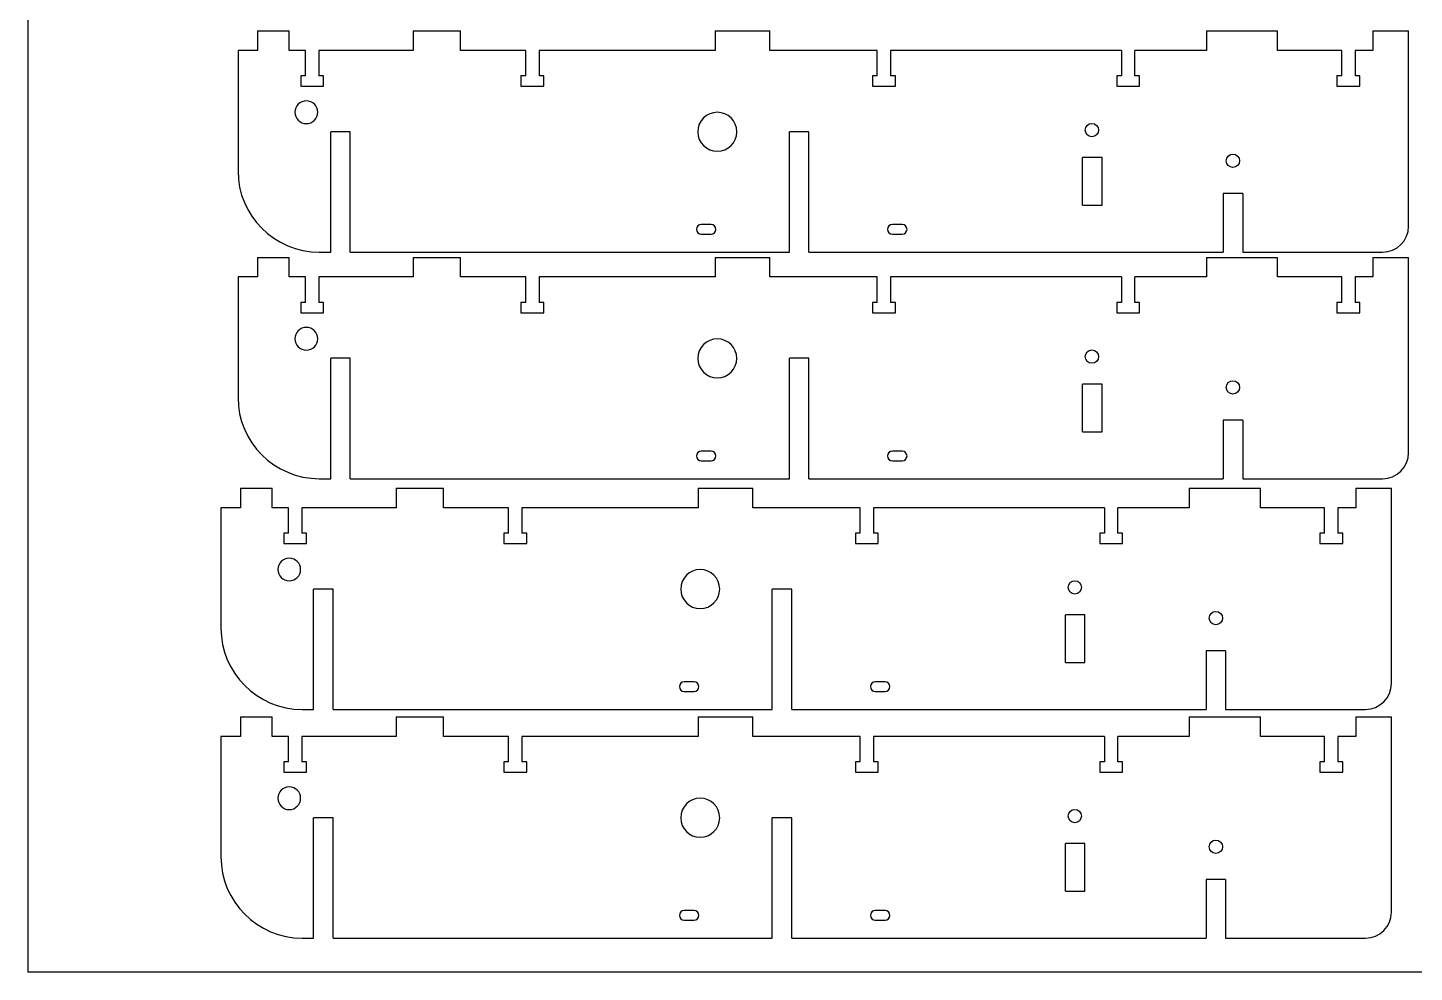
# Model space of a CAD drawing. Header units: millimetres. Extents: x -2614 to 1371, y 670 to 4202.
# Drawn here: x -1257.1 to -830.8, y 3439.8 to 3730.2 of the extents above; entities that cross this region are included whole.
import ezdxf

# ---------------------------------------------------------------- set-up
doc = ezdxf.new("R2010")
doc.units = ezdxf.units.MM
doc.layers.get('0').update_dxf_attribs({"lineweight": 70})

msp = doc.modelspace()

# ---------------------------------------------------------------- linework, layer by layer
at = {"color": 7, "lineweight": -3}
for p, q in [((-1257.06, 4201.8), (-1257.06, 3439.8)), ((-1186.42, 3729.22), (-1176.67, 3729.22)), ((-1186.42, 3729.22), (-1186.42, 3723.22)), ((-1176.67, 3723.22), (-1176.67, 3729.22)), ((-1138.57, 3729.22), (-1138.57, 3723.22)), ((-1138.57, 3729.22), (-1123.98, 3729.22)), ((-1123.98, 3723.22), (-1123.98, 3729.22)), ((-1045.7, 3729.22), (-1045.7, 3723.22)), ((-1045.7, 3729.22), (-1028.96, 3729.22)), ((-1028.96, 3723.22), (-1028.96, 3729.22)), ((-894.73, 3729.22), (-894.73, 3723.22)), ((-894.73, 3729.22), (-872.87, 3729.22)), ((-872.87, 3723.22), (-872.87, 3729.22)), ((-843.58, 3729.22), (-832.58, 3729.22)), ((-843.58, 3729.22), (-843.58, 3723.22)), ((-832.59, 3669.2), (-832.58, 3729.22)), ((-1186.42, 3723.22), (-1192.42, 3723.22)), ((-1192.42, 3723.22), (-1192.42, 3686.2)), ((-1171.67, 3723.22), (-1176.67, 3723.22)), ((-1171.67, 3715.42), (-1171.67, 3723.22)), ((-1138.57, 3723.22), (-1167.57, 3723.22)), ((-1167.57, 3723.22), (-1167.57, 3715.42)), ((-1103.98, 3723.22), (-1123.98, 3723.22)), ((-1103.98, 3715.42), (-1103.98, 3723.22)), ((-1099.88, 3723.22), (-1099.88, 3715.42)), ((-1045.7, 3723.22), (-1099.88, 3723.22)), ((-995.9, 3723.22), (-1028.96, 3723.22)), ((-995.9, 3715.42), (-995.9, 3723.22)), ((-920.8, 3723.22), (-991.8, 3723.22)), ((-991.8, 3723.22), (-991.8, 3715.42)), ((-920.8, 3723.22), (-920.8, 3715.42)), ((-916.7, 3715.42), (-916.7, 3723.22)), ((-894.73, 3723.22), (-916.7, 3723.22)), ((-853.14, 3723.22), (-872.87, 3723.22)), ((-853.14, 3715.42), (-853.14, 3723.22)), ((-843.58, 3723.22), (-849.04, 3723.22)), ((-849.04, 3723.22), (-849.04, 3715.42)), ((-1173.12, 3715.42), (-1173.12, 3712.22)), ((-1171.67, 3715.42), (-1173.12, 3715.42)), ((-1166.12, 3715.42), (-1167.57, 3715.42)), ((-1166.12, 3712.22), (-1166.12, 3715.42)), ((-1105.43, 3715.42), (-1105.43, 3712.22)), ((-1103.98, 3715.42), (-1105.43, 3715.42)), ((-1098.43, 3715.42), (-1099.88, 3715.42)), ((-1098.43, 3712.22), (-1098.43, 3715.42)), ((-995.9, 3715.42), (-997.35, 3715.42)), ((-997.35, 3715.42), (-997.35, 3712.22)), ((-990.35, 3715.42), (-991.8, 3715.42)), ((-990.35, 3712.22), (-990.35, 3715.42)), ((-922.25, 3715.42), (-922.25, 3712.22)), ((-920.8, 3715.42), (-922.25, 3715.42)), ((-915.25, 3715.42), (-916.7, 3715.42)), ((-915.25, 3712.22), (-915.25, 3715.42)), ((-854.59, 3715.42), (-854.59, 3712.22)), ((-853.14, 3715.42), (-854.59, 3715.42)), ((-847.59, 3715.42), (-849.04, 3715.42)), ((-847.59, 3712.22), (-847.59, 3715.42)), ((-1173.12, 3712.22), (-1166.12, 3712.22)), ((-1105.43, 3712.22), (-1098.43, 3712.22)), ((-997.35, 3712.22), (-990.35, 3712.22)), ((-922.25, 3712.22), (-915.25, 3712.22)), ((-854.59, 3712.22), (-847.59, 3712.22)), ((-1163.92, 3661.2), (-1163.92, 3698.22)), ((-1157.92, 3698.22), (-1163.92, 3698.22)), ((-1157.92, 3661.2), (-1157.92, 3698.22)), ((-1022.92, 3661.2), (-1022.92, 3698.22)), ((-1016.92, 3698.22), (-1022.92, 3698.22)), ((-1016.92, 3661.2), (-1016.92, 3698.22)), ((-932.82, 3675.64), (-932.82, 3690.31)), ((-926.82, 3690.31), (-932.82, 3690.31)), ((-926.82, 3675.64), (-926.82, 3690.31)), ((-889.57, 3679.23), (-889.57, 3661.2)), ((-883.57, 3679.23), (-889.57, 3679.23)), ((-883.57, 3679.23), (-883.57, 3661.2)), ((-932.82, 3675.64), (-926.82, 3675.64)), ((-1047, 3669.7), (-1050, 3669.7)), ((-1050, 3666.7), (-1047, 3666.7)), ((-988.26, 3669.7), (-991.26, 3669.7)), ((-991.26, 3666.7), (-988.26, 3666.7)), ((-1186.42, 3659.56), (-1176.67, 3659.56)), ((-1186.42, 3659.56), (-1186.42, 3653.56)), ((-1176.67, 3653.56), (-1176.67, 3659.56)), ((-1167.42, 3661.2), (-1163.92, 3661.2)), ((-1157.92, 3661.2), (-1022.92, 3661.2)), ((-1138.57, 3659.56), (-1138.57, 3653.56)), ((-1138.57, 3659.56), (-1123.98, 3659.56)), ((-1123.98, 3653.56), (-1123.98, 3659.56)), ((-1045.7, 3659.56), (-1045.7, 3653.56)), ((-1045.7, 3659.56), (-1028.96, 3659.56)), ((-1028.96, 3653.56), (-1028.96, 3659.56)), ((-1016.92, 3661.2), (-889.57, 3661.2)), ((-894.73, 3659.56), (-894.73, 3653.56)), ((-894.73, 3659.56), (-872.87, 3659.56)), ((-883.57, 3661.2), (-840.59, 3661.2)), ((-872.87, 3653.56), (-872.87, 3659.56)), ((-843.58, 3659.56), (-832.58, 3659.56)), ((-843.58, 3659.56), (-843.58, 3653.56)), ((-832.59, 3599.54), (-832.58, 3659.56)), ((-1186.42, 3653.56), (-1192.42, 3653.56)), ((-1192.42, 3653.56), (-1192.42, 3616.54)), ((-1171.67, 3653.56), (-1176.67, 3653.56)), ((-1171.67, 3645.76), (-1171.67, 3653.56)), ((-1138.57, 3653.56), (-1167.57, 3653.56)), ((-1167.57, 3653.56), (-1167.57, 3645.76)), ((-1103.98, 3653.56), (-1123.98, 3653.56)), ((-1103.98, 3645.76), (-1103.98, 3653.56)), ((-1099.88, 3653.56), (-1099.88, 3645.76)), ((-1045.7, 3653.56), (-1099.88, 3653.56)), ((-995.9, 3653.56), (-1028.96, 3653.56)), ((-995.9, 3645.76), (-995.9, 3653.56)), ((-920.8, 3653.56), (-991.8, 3653.56)), ((-991.8, 3653.56), (-991.8, 3645.76)), ((-920.8, 3653.56), (-920.8, 3645.76)), ((-916.7, 3645.76), (-916.7, 3653.56)), ((-894.73, 3653.56), (-916.7, 3653.56)), ((-853.14, 3653.56), (-872.87, 3653.56)), ((-853.14, 3645.76), (-853.14, 3653.56)), ((-843.58, 3653.56), (-849.04, 3653.56)), ((-849.04, 3653.56), (-849.04, 3645.76)), ((-1173.12, 3645.76), (-1173.12, 3642.56)), ((-1171.67, 3645.76), (-1173.12, 3645.76)), ((-1166.12, 3645.76), (-1167.57, 3645.76)), ((-1166.12, 3642.56), (-1166.12, 3645.76)), ((-1105.43, 3645.76), (-1105.43, 3642.56)), ((-1103.98, 3645.76), (-1105.43, 3645.76)), ((-1098.43, 3645.76), (-1099.88, 3645.76)), ((-1098.43, 3642.56), (-1098.43, 3645.76)), ((-995.9, 3645.76), (-997.35, 3645.76)), ((-997.35, 3645.76), (-997.35, 3642.56)), ((-990.35, 3645.76), (-991.8, 3645.76)), ((-990.35, 3642.56), (-990.35, 3645.76)), ((-922.25, 3645.76), (-922.25, 3642.56)), ((-920.8, 3645.76), (-922.25, 3645.76)), ((-915.25, 3645.76), (-916.7, 3645.76)), ((-915.25, 3642.56), (-915.25, 3645.76)), ((-854.59, 3645.76), (-854.59, 3642.56)), ((-853.14, 3645.76), (-854.59, 3645.76)), ((-847.59, 3645.76), (-849.04, 3645.76)), ((-847.59, 3642.56), (-847.59, 3645.76)), ((-1173.12, 3642.56), (-1166.12, 3642.56)), ((-1105.43, 3642.56), (-1098.43, 3642.56)), ((-997.35, 3642.56), (-990.35, 3642.56)), ((-922.25, 3642.56), (-915.25, 3642.56)), ((-854.59, 3642.56), (-847.59, 3642.56)), ((-1163.92, 3591.54), (-1163.92, 3628.56)), ((-1157.92, 3628.56), (-1163.92, 3628.56)), ((-1157.92, 3591.54), (-1157.92, 3628.56)), ((-1022.92, 3591.54), (-1022.92, 3628.56)), ((-1016.92, 3628.56), (-1022.92, 3628.56)), ((-1016.92, 3591.54), (-1016.92, 3628.56)), ((-932.82, 3605.98), (-932.82, 3620.65)), ((-926.82, 3620.65), (-932.82, 3620.65)), ((-926.82, 3605.98), (-926.82, 3620.65)), ((-932.82, 3605.98), (-926.82, 3605.98)), ((-889.57, 3609.57), (-889.57, 3591.54)), ((-883.57, 3609.57), (-889.57, 3609.57)), ((-883.57, 3609.57), (-883.57, 3591.54)), ((-1047, 3600.04), (-1050, 3600.04)), ((-988.26, 3600.04), (-991.26, 3600.04)), ((-1050, 3597.04), (-1047, 3597.04)), ((-991.26, 3597.04), (-988.26, 3597.04)), ((-1167.42, 3591.54), (-1163.92, 3591.54)), ((-1157.92, 3591.54), (-1022.92, 3591.54)), ((-1016.92, 3591.54), (-889.57, 3591.54)), ((-883.57, 3591.54), (-840.59, 3591.54)), ((-1191.67, 3588.63), (-1181.92, 3588.63)), ((-1191.67, 3588.63), (-1191.67, 3582.63)), ((-1181.92, 3582.63), (-1181.92, 3588.63)), ((-1143.82, 3588.63), (-1143.82, 3582.63)), ((-1143.82, 3588.63), (-1129.23, 3588.63)), ((-1129.23, 3582.63), (-1129.23, 3588.63)), ((-1050.95, 3588.63), (-1050.95, 3582.63)), ((-1050.95, 3588.63), (-1034.21, 3588.63)), ((-1034.21, 3582.63), (-1034.21, 3588.63)), ((-899.98, 3588.63), (-899.98, 3582.63)), ((-899.98, 3588.63), (-878.12, 3588.63)), ((-878.12, 3582.63), (-878.12, 3588.63)), ((-848.83, 3588.63), (-837.83, 3588.63)), ((-848.83, 3588.63), (-848.83, 3582.63)), ((-837.84, 3528.61), (-837.83, 3588.63)), ((-1191.67, 3582.63), (-1197.67, 3582.63)), ((-1197.67, 3582.63), (-1197.67, 3545.61)), ((-1176.92, 3582.63), (-1181.92, 3582.63)), ((-1176.92, 3574.83), (-1176.92, 3582.63)), ((-1143.82, 3582.63), (-1172.82, 3582.63)), ((-1172.82, 3582.63), (-1172.82, 3574.83)), ((-1109.23, 3582.63), (-1129.23, 3582.63)), ((-1109.23, 3574.83), (-1109.23, 3582.63)), ((-1105.13, 3582.63), (-1105.13, 3574.83)), ((-1050.95, 3582.63), (-1105.13, 3582.63)), ((-1001.15, 3582.63), (-1034.21, 3582.63)), ((-1001.15, 3574.83), (-1001.15, 3582.63)), ((-926.05, 3582.63), (-997.05, 3582.63)), ((-997.05, 3582.63), (-997.05, 3574.83)), ((-926.05, 3582.63), (-926.05, 3574.83)), ((-921.95, 3574.83), (-921.95, 3582.63)), ((-899.98, 3582.63), (-921.95, 3582.63)), ((-858.39, 3582.63), (-878.12, 3582.63)), ((-858.39, 3574.83), (-858.39, 3582.63)), ((-848.83, 3582.63), (-854.29, 3582.63)), ((-854.29, 3582.63), (-854.29, 3574.83)), ((-1178.37, 3574.83), (-1178.37, 3571.63)), ((-1176.92, 3574.83), (-1178.37, 3574.83)), ((-1171.37, 3574.83), (-1172.82, 3574.83)), ((-1171.37, 3571.63), (-1171.37, 3574.83)), ((-1110.68, 3574.83), (-1110.68, 3571.63)), ((-1109.23, 3574.83), (-1110.68, 3574.83)), ((-1103.68, 3574.83), (-1105.13, 3574.83)), ((-1103.68, 3571.63), (-1103.68, 3574.83)), ((-1001.15, 3574.83), (-1002.6, 3574.83)), ((-1002.6, 3574.83), (-1002.6, 3571.63)), ((-995.6, 3574.83), (-997.05, 3574.83)), ((-995.6, 3571.63), (-995.6, 3574.83)), ((-927.5, 3574.83), (-927.5, 3571.63)), ((-926.05, 3574.83), (-927.5, 3574.83)), ((-920.5, 3574.83), (-921.95, 3574.83)), ((-920.5, 3571.63), (-920.5, 3574.83)), ((-859.84, 3574.83), (-859.84, 3571.63)), ((-858.39, 3574.83), (-859.84, 3574.83)), ((-852.84, 3574.83), (-854.29, 3574.83)), ((-852.84, 3571.63), (-852.84, 3574.83)), ((-1178.37, 3571.63), (-1171.37, 3571.63)), ((-1110.68, 3571.63), (-1103.68, 3571.63)), ((-1002.6, 3571.63), (-995.6, 3571.63)), ((-927.5, 3571.63), (-920.5, 3571.63)), ((-859.84, 3571.63), (-852.84, 3571.63)), ((-1169.17, 3520.61), (-1169.17, 3557.63)), ((-1163.17, 3557.63), (-1169.17, 3557.63)), ((-1163.17, 3520.61), (-1163.17, 3557.63)), ((-1028.17, 3520.61), (-1028.17, 3557.63)), ((-1022.17, 3557.63), (-1028.17, 3557.63)), ((-1022.17, 3520.61), (-1022.17, 3557.63)), ((-938.07, 3535.05), (-938.07, 3549.72)), ((-932.07, 3549.72), (-938.07, 3549.72)), ((-932.07, 3535.05), (-932.07, 3549.72)), ((-894.82, 3538.64), (-894.82, 3520.61)), ((-888.82, 3538.64), (-894.82, 3538.64)), ((-888.82, 3538.64), (-888.82, 3520.61)), ((-938.07, 3535.05), (-932.07, 3535.05)), ((-1052.25, 3529.11), (-1055.25, 3529.11)), ((-1055.25, 3526.11), (-1052.25, 3526.11)), ((-993.51, 3529.11), (-996.51, 3529.11)), ((-996.51, 3526.11), (-993.51, 3526.11)), ((-1191.67, 3518.32), (-1181.92, 3518.32)), ((-1191.67, 3518.32), (-1191.67, 3512.32)), ((-1181.92, 3512.32), (-1181.92, 3518.32)), ((-1172.67, 3520.61), (-1169.17, 3520.61)), ((-1163.17, 3520.61), (-1028.17, 3520.61)), ((-1143.82, 3518.32), (-1143.82, 3512.32)), ((-1143.82, 3518.32), (-1129.23, 3518.32)), ((-1129.23, 3512.32), (-1129.23, 3518.32)), ((-1050.95, 3518.32), (-1050.95, 3512.32)), ((-1050.95, 3518.32), (-1034.21, 3518.32)), ((-1034.21, 3512.32), (-1034.21, 3518.32)), ((-1022.17, 3520.61), (-894.82, 3520.61)), ((-899.98, 3518.32), (-899.98, 3512.32)), ((-899.98, 3518.32), (-878.12, 3518.32)), ((-888.82, 3520.61), (-845.84, 3520.61)), ((-878.12, 3512.32), (-878.12, 3518.32)), ((-848.83, 3518.32), (-837.83, 3518.32)), ((-848.83, 3518.32), (-848.83, 3512.32)), ((-837.84, 3458.3), (-837.83, 3518.32)), ((-1191.67, 3512.32), (-1197.67, 3512.32)), ((-1197.67, 3512.32), (-1197.67, 3475.3)), ((-1176.92, 3512.32), (-1181.92, 3512.32)), ((-1176.92, 3504.52), (-1176.92, 3512.32)), ((-1143.82, 3512.32), (-1172.82, 3512.32)), ((-1172.82, 3512.32), (-1172.82, 3504.52)), ((-1109.23, 3512.32), (-1129.23, 3512.32)), ((-1109.23, 3504.52), (-1109.23, 3512.32)), ((-1105.13, 3512.32), (-1105.13, 3504.52)), ((-1050.95, 3512.32), (-1105.13, 3512.32)), ((-1001.15, 3512.32), (-1034.21, 3512.32)), ((-1001.15, 3504.52), (-1001.15, 3512.32)), ((-926.05, 3512.32), (-997.05, 3512.32)), ((-997.05, 3512.32), (-997.05, 3504.52)), ((-926.05, 3512.32), (-926.05, 3504.52)), ((-921.95, 3504.52), (-921.95, 3512.32)), ((-899.98, 3512.32), (-921.95, 3512.32)), ((-858.39, 3512.32), (-878.12, 3512.32)), ((-858.39, 3504.52), (-858.39, 3512.32)), ((-848.83, 3512.32), (-854.29, 3512.32)), ((-854.29, 3512.32), (-854.29, 3504.52)), ((-1178.37, 3504.52), (-1178.37, 3501.32)), ((-1176.92, 3504.52), (-1178.37, 3504.52)), ((-1171.37, 3504.52), (-1172.82, 3504.52)), ((-1171.37, 3501.32), (-1171.37, 3504.52)), ((-1110.68, 3504.52), (-1110.68, 3501.32)), ((-1109.23, 3504.52), (-1110.68, 3504.52)), ((-1103.68, 3504.52), (-1105.13, 3504.52)), ((-1103.68, 3501.32), (-1103.68, 3504.52)), ((-1001.15, 3504.52), (-1002.6, 3504.52)), ((-1002.6, 3504.52), (-1002.6, 3501.32)), ((-995.6, 3504.52), (-997.05, 3504.52)), ((-995.6, 3501.32), (-995.6, 3504.52)), ((-927.5, 3504.52), (-927.5, 3501.32)), ((-926.05, 3504.52), (-927.5, 3504.52)), ((-920.5, 3504.52), (-921.95, 3504.52)), ((-920.5, 3501.32), (-920.5, 3504.52)), ((-859.84, 3504.52), (-859.84, 3501.32)), ((-858.39, 3504.52), (-859.84, 3504.52)), ((-852.84, 3504.52), (-854.29, 3504.52)), ((-852.84, 3501.32), (-852.84, 3504.52)), ((-1178.37, 3501.32), (-1171.37, 3501.32)), ((-1110.68, 3501.32), (-1103.68, 3501.32)), ((-1002.6, 3501.32), (-995.6, 3501.32)), ((-927.5, 3501.32), (-920.5, 3501.32)), ((-859.84, 3501.32), (-852.84, 3501.32)), ((-1169.17, 3450.3), (-1169.17, 3487.32)), ((-1163.17, 3487.32), (-1169.17, 3487.32)), ((-1163.17, 3450.3), (-1163.17, 3487.32)), ((-1028.17, 3450.3), (-1028.17, 3487.32)), ((-1022.17, 3487.32), (-1028.17, 3487.32)), ((-1022.17, 3450.3), (-1022.17, 3487.32)), ((-938.07, 3464.74), (-938.07, 3479.41)), ((-932.07, 3479.41), (-938.07, 3479.41)), ((-932.07, 3464.74), (-932.07, 3479.41)), ((-894.82, 3468.33), (-894.82, 3450.3)), ((-888.82, 3468.33), (-894.82, 3468.33)), ((-888.82, 3468.33), (-888.82, 3450.3)), ((-938.07, 3464.74), (-932.07, 3464.74)), ((-1052.25, 3458.8), (-1055.25, 3458.8)), ((-993.51, 3458.8), (-996.51, 3458.8)), ((-1055.25, 3455.8), (-1052.25, 3455.8)), ((-996.51, 3455.8), (-993.51, 3455.8)), ((-1172.67, 3450.3), (-1169.17, 3450.3)), ((-1163.17, 3450.3), (-1028.17, 3450.3)), ((-1022.17, 3450.3), (-894.82, 3450.3)), ((-888.82, 3450.3), (-845.84, 3450.3)), ((12.94, 3439.8), (-1257.06, 3439.8))]:
    msp.add_line(p, q, dxfattribs=at)
at = {"color": 7, "lineweight": -3, "extrusion": (4.15436e-31, 3.05311e-16, -1)}
for centre, radius in [((1171.42, 3704.22), 3.5), ((1045.09, 3698.2), 6), ((1171.42, 3634.56), 3.5), ((1045.09, 3628.54), 6), ((1176.67, 3563.63), 3.5), ((1050.34, 3557.61), 6), ((1176.67, 3493.32), 3.5), ((1050.34, 3487.3), 6)]:
    msp.add_circle(centre, radius, dxfattribs=at)
at = {"color": 7, "lineweight": -3}
for centre in [(-929.92, 3698.73), (-886.57, 3689.29), (-929.92, 3629.07), (-886.57, 3619.63), (-935.17, 3558.14), (-891.82, 3548.7), (-935.17, 3487.83), (-891.82, 3478.39)]:
    msp.add_circle(centre, 2.05, dxfattribs=at)
for centre, radius, start, end in [((-1167.42, 3686.2), 25, 180, 270), ((-1050, 3668.2), 1.5, 90, 270), ((-1047, 3668.2), 1.5, 270, 90), ((-991.26, 3668.2), 1.5, 90, 270), ((-988.26, 3668.2), 1.5, 270, 90), ((-840.59, 3669.2), 8, 270, 359.9938), ((-1167.42, 3616.54), 25, 180, 270), ((-1050, 3598.54), 1.5, 90, 270), ((-1047, 3598.54), 1.5, 270, 90), ((-991.26, 3598.54), 1.5, 90, 270), ((-988.26, 3598.54), 1.5, 270, 90), ((-840.59, 3599.54), 8, 270, 359.9938), ((-1172.67, 3545.61), 25, 180, 270), ((-1055.25, 3527.61), 1.5, 90, 270), ((-1052.25, 3527.61), 1.5, 270, 90), ((-996.51, 3527.61), 1.5, 90, 270), ((-993.51, 3527.61), 1.5, 270, 90), ((-845.84, 3528.61), 8, 270, 359.9938), ((-1172.67, 3475.3), 25, 180, 270), ((-1055.25, 3457.3), 1.5, 90, 270), ((-1052.25, 3457.3), 1.5, 270, 90), ((-996.51, 3457.3), 1.5, 90, 270), ((-993.51, 3457.3), 1.5, 270, 90), ((-845.84, 3458.3), 8, 270, 359.9938)]:
    msp.add_arc(centre, radius, start, end, dxfattribs=at)

doc.saveas('drawing.dxf')
